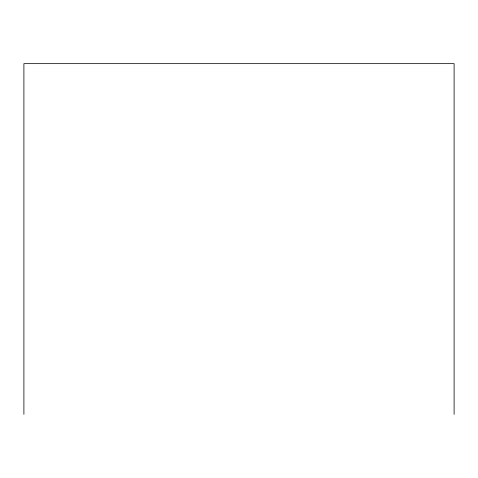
<?xml version="1.0" encoding="UTF-8"?>
<svg xmlns="http://www.w3.org/2000/svg" width="478" height="478" viewBox="0 0 478 478"><rect width="100%" height="100%" fill="white"/><g stroke="black" fill="none" stroke-linecap="round" stroke-linejoin="round"><path stroke-width="0.72" d="M454.1 414.348L454.1 63.652L23.9 63.652L23.9 414.348"/></g></svg>
